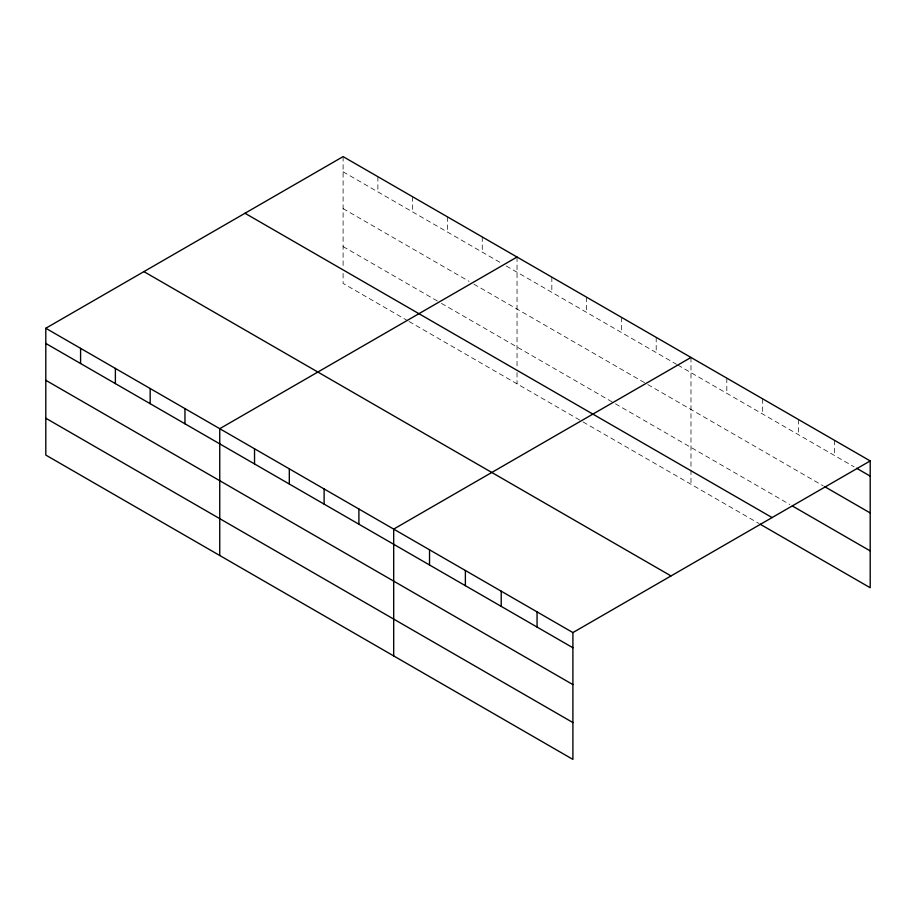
<?xml version="1.0" encoding="UTF-8"?>
<svg xmlns="http://www.w3.org/2000/svg" width="916" height="916" viewBox="0 0 916 916"><rect width="100%" height="100%" fill="white"/><g stroke="black" fill="none" stroke-linecap="round" stroke-linejoin="round"><path stroke-width="0.69" stroke-dasharray="4.58 3.44" d="M343.099 171.796L501.441 263.213M506.239 265.983L676.592 364.339M677.794 365.026L854.136 466.839M343.099 208.63L469.061 281.349M473.858 284.12L646.604 383.861M647.795 384.548L823.232 485.835M343.099 246.587L440.264 302.681M441.466 303.379L614.212 403.109M615.415 403.807L789.867 504.521M407.872 320.818L343.099 283.422L343.099 272.086M409.074 321.516L581.82 421.245M583.023 421.944L758.963 523.517M834.362 440.241L834.362 455.424M798.512 419.551L798.512 434.722M762.673 398.861L762.673 414.032M726.823 378.159L726.823 393.342M690.985 357.469L690.985 468.683M690.985 470.103L690.985 484.278M656.2 337.386L656.2 352.557M621.403 317.302L621.403 332.474M586.618 297.208L586.618 312.39M551.833 277.124L551.833 292.307M517.036 257.041L517.036 366.847M517.036 372.514L517.036 383.85M482.251 236.958L482.251 252.129M447.466 216.874L447.466 232.046M412.669 196.791L412.669 211.962M377.884 176.696L377.884 191.879M343.099 156.613L343.099 266.419"/><path stroke-width="1.37" d="M572.901 684.596L572.901 632.578L45.8 328.26L45.8 455.069L572.901 759.387L572.901 684.596L45.8 380.277M760.2 524.238L870.2 587.74L870.2 460.931L343.099 156.613L45.8 328.26M517.036 257.041L219.748 428.688L219.748 555.485M690.985 357.469L393.685 529.105L393.685 655.913M572.901 632.578L870.2 460.931M856.609 468.259L870.2 476.114M824.469 486.545L870.2 512.949M792.329 505.953L870.2 550.905M244.984 213.256L772.096 517.574M143.904 271.617L671.016 575.935M45.8 343.431L572.901 647.761M45.8 418.223L572.901 722.552M537.062 611.888L537.062 627.059M501.212 591.186L501.212 606.369M465.374 570.496L465.374 585.679M429.535 549.806L429.535 564.977M358.9 509.021L358.9 524.204M324.115 488.938L324.115 504.121M289.319 468.855L289.319 484.037M254.534 448.771L254.534 463.943M184.952 408.593L184.952 423.776M150.167 388.51L150.167 403.693M115.382 368.427L115.382 383.609M80.585 348.343L80.585 363.526"/></g></svg>
